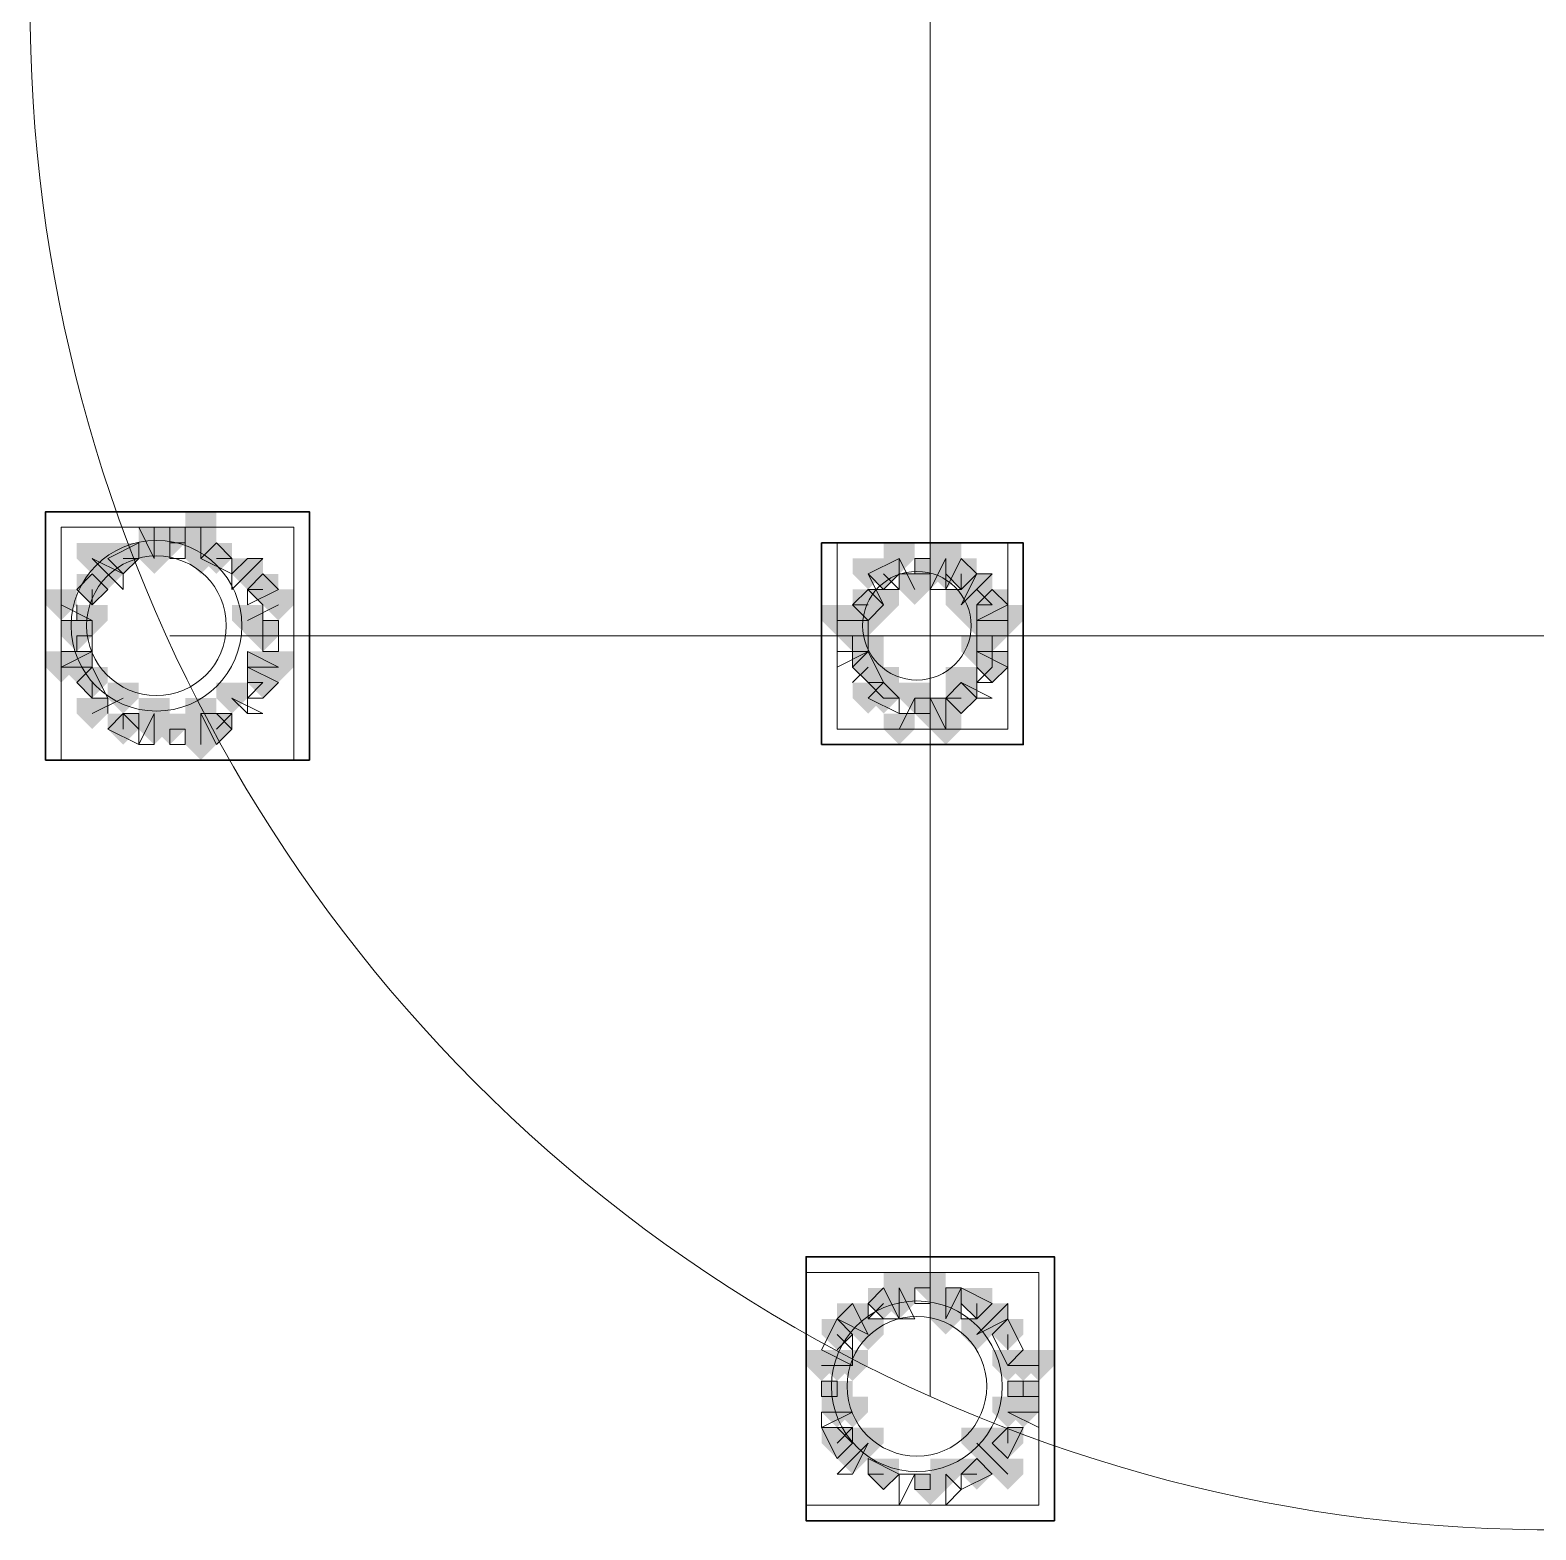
# Model space of a CAD drawing. Header units: millimetres. Extents: x 2315 to 4619, y 1334 to 1897.
# Drawn here: x 4082 to 4087.93, y 1548.68 to 1554.59 of the extents above; entities that cross this region are included whole.
import ezdxf

# ---------------------------------------------------------------- set-up
doc = ezdxf.new("R2010")
doc.units = ezdxf.units.MM
for name, color, linetype, true_color in [('PDF_10', 7, 'Continuous', 0x00b85c), ('PDF_AXIS', 7, 'Continuous', 0x00b85c), ('PDF_柱构件', 7, 'Continuous', 0x00b85c), ('PDF_转运站初步方案', 7, 'Continuous', 0x00b85c)]:
    doc.layers.add(name, color=color, linetype=linetype, true_color=true_color)
doc.layers.add('PDF_中心线层', color=1, linetype='Continuous')
doc.layers.add('PDF_粗实线层', color=7, linetype='Continuous')

msp = doc.modelspace()

# ---------------------------------------------------------------- hatches: boundary and pattern name
at = {"layer": 'PDF_10', "transparency": 33554559}
for points in [[(4082.5496, 1552.6298), (4082.4885, 1552.6298), (4082.4885, 1552.5687), (4082.5496, 1552.5076), (4082.6107, 1552.5687), (4082.6107, 1552.6298)], [(4082.5496, 1552.6298), (4082.4885, 1552.6298), (4082.4885, 1552.5687), (4082.5496, 1552.5076), (4082.6107, 1552.5687), (4082.6107, 1552.6298)], [(4082.5496, 1552.6298), (4082.4885, 1552.6298), (4082.4885, 1552.5687), (4082.5496, 1552.5076), (4082.6107, 1552.5687), (4082.6107, 1552.6298)], [(4082.3664, 1552.5687), (4082.3053, 1552.5687), (4082.3053, 1552.5076), (4082.3664, 1552.4466), (4082.4275, 1552.5076), (4082.4275, 1552.5687)], [(4082.3664, 1552.5687), (4082.3053, 1552.5687), (4082.3053, 1552.5076), (4082.3664, 1552.4466), (4082.4275, 1552.5076), (4082.4275, 1552.5687)], [(4082.3664, 1552.5687), (4082.3053, 1552.5687), (4082.3053, 1552.5076), (4082.3664, 1552.4466), (4082.4275, 1552.5076), (4082.4275, 1552.5687)], [(4082.7329, 1552.5687), (4082.6718, 1552.5687), (4082.6718, 1552.5076), (4082.7329, 1552.4466), (4082.7939, 1552.5076), (4082.7939, 1552.5687)], [(4082.7329, 1552.5687), (4082.6718, 1552.5687), (4082.6718, 1552.5076), (4082.7329, 1552.4466), (4082.7939, 1552.5076), (4082.7939, 1552.5687)], [(4085.3594, 1552.5076), (4085.2983, 1552.5076), (4085.2983, 1552.4466), (4085.3594, 1552.3855), (4085.4204, 1552.4466), (4085.4204, 1552.5076)], [(4085.3594, 1552.5076), (4085.2983, 1552.5076), (4085.2983, 1552.4466), (4085.3594, 1552.3855), (4085.4204, 1552.4466), (4085.4204, 1552.5076)], [(4085.5426, 1552.5076), (4085.4815, 1552.5076), (4085.4815, 1552.4466), (4085.5426, 1552.3855), (4085.6037, 1552.4466), (4085.6037, 1552.5076)], [(4085.5426, 1552.5076), (4085.4815, 1552.5076), (4085.4815, 1552.4466), (4085.5426, 1552.3855), (4085.6037, 1552.4466), (4085.6037, 1552.5076)], [(4085.6648, 1552.5076), (4085.6037, 1552.5076), (4085.6037, 1552.4466), (4085.6648, 1552.3855), (4085.7258, 1552.4466), (4085.7258, 1552.5076)], [(4085.6648, 1552.5076), (4085.6037, 1552.5076), (4085.6037, 1552.4466), (4085.6648, 1552.3855), (4085.7258, 1552.4466), (4085.7258, 1552.5076)], [(4082.2442, 1552.4466), (4082.1831, 1552.4466), (4082.1831, 1552.3855), (4082.2442, 1552.3244), (4082.3053, 1552.3855), (4082.3053, 1552.4466)], [(4082.2442, 1552.4466), (4082.1831, 1552.4466), (4082.1831, 1552.3855), (4082.2442, 1552.3244), (4082.3053, 1552.3855), (4082.3053, 1552.4466)], [(4082.2442, 1552.4466), (4082.1831, 1552.4466), (4082.1831, 1552.3855), (4082.2442, 1552.3244), (4082.3053, 1552.3855), (4082.3053, 1552.4466)], [(4082.9161, 1552.4466), (4082.855, 1552.4466), (4082.855, 1552.3855), (4082.9161, 1552.3244), (4082.9772, 1552.3855), (4082.9772, 1552.4466)], [(4082.9161, 1552.4466), (4082.855, 1552.4466), (4082.855, 1552.3855), (4082.9161, 1552.3244), (4082.9772, 1552.3855), (4082.9772, 1552.4466)], [(4085.2983, 1552.3855), (4085.2372, 1552.3855), (4085.2372, 1552.3244), (4085.2983, 1552.2633), (4085.3594, 1552.3244), (4085.3594, 1552.3855)], [(4085.2983, 1552.3855), (4085.2372, 1552.3855), (4085.2372, 1552.3244), (4085.2983, 1552.2633), (4085.3594, 1552.3244), (4085.3594, 1552.3855)], [(4085.7869, 1552.3855), (4085.7258, 1552.3855), (4085.7258, 1552.3244), (4085.7869, 1552.2633), (4085.848, 1552.3244), (4085.848, 1552.3855)], [(4085.7869, 1552.3855), (4085.7258, 1552.3855), (4085.7258, 1552.3244), (4085.7869, 1552.2633), (4085.848, 1552.3244), (4085.848, 1552.3855)], [(4082.1831, 1552.2633), (4082.1221, 1552.2633), (4082.1221, 1552.2022), (4082.1831, 1552.1412), (4082.2442, 1552.2022), (4082.2442, 1552.2633)], [(4082.1831, 1552.2633), (4082.1221, 1552.2633), (4082.1221, 1552.2022), (4082.1831, 1552.1412), (4082.2442, 1552.2022), (4082.2442, 1552.2633)], [(4082.9161, 1552.2633), (4082.855, 1552.2633), (4082.855, 1552.2022), (4082.9161, 1552.1412), (4082.9772, 1552.2022), (4082.9772, 1552.2633)], [(4082.9161, 1552.2633), (4082.855, 1552.2633), (4082.855, 1552.2022), (4082.9161, 1552.1412), (4082.9772, 1552.2022), (4082.9772, 1552.2633)], [(4085.2372, 1552.2633), (4085.1761, 1552.2633), (4085.1761, 1552.2022), (4085.2372, 1552.1412), (4085.2983, 1552.2022), (4085.2983, 1552.2633)], [(4085.2372, 1552.2633), (4085.1761, 1552.2633), (4085.1761, 1552.2022), (4085.2372, 1552.1412), (4085.2983, 1552.2022), (4085.2983, 1552.2633)], [(4085.7869, 1552.2633), (4085.7258, 1552.2633), (4085.7258, 1552.2022), (4085.7869, 1552.1412), (4085.848, 1552.2022), (4085.848, 1552.2633)], [(4085.7869, 1552.2633), (4085.7258, 1552.2633), (4085.7258, 1552.2022), (4085.7869, 1552.1412), (4085.848, 1552.2022), (4085.848, 1552.2633)], [(4085.2983, 1552.1412), (4085.2372, 1552.1412), (4085.2372, 1552.0801), (4085.2983, 1552.019), (4085.3594, 1552.0801), (4085.3594, 1552.1412)], [(4085.2983, 1552.1412), (4085.2372, 1552.1412), (4085.2372, 1552.0801), (4085.2983, 1552.019), (4085.3594, 1552.0801), (4085.3594, 1552.1412)], [(4085.7869, 1552.1412), (4085.7258, 1552.1412), (4085.7258, 1552.0801), (4085.7869, 1552.019), (4085.848, 1552.0801), (4085.848, 1552.1412)], [(4085.7869, 1552.1412), (4085.7258, 1552.1412), (4085.7258, 1552.0801), (4085.7869, 1552.019), (4085.848, 1552.0801), (4085.848, 1552.1412)], [(4082.2442, 1552.0801), (4082.1831, 1552.0801), (4082.1831, 1552.019), (4082.2442, 1551.9579), (4082.3053, 1552.019), (4082.3053, 1552.0801)], [(4082.2442, 1552.0801), (4082.1831, 1552.0801), (4082.1831, 1552.019), (4082.2442, 1551.9579), (4082.3053, 1552.019), (4082.3053, 1552.0801)], [(4082.2442, 1552.0801), (4082.1831, 1552.0801), (4082.1831, 1552.019), (4082.2442, 1551.9579), (4082.3053, 1552.019), (4082.3053, 1552.0801)], [(4082.9161, 1552.0801), (4082.855, 1552.0801), (4082.855, 1552.019), (4082.9161, 1551.9579), (4082.9772, 1552.019), (4082.9772, 1552.0801)], [(4082.9161, 1552.0801), (4082.855, 1552.0801), (4082.855, 1552.019), (4082.9161, 1551.9579), (4082.9772, 1552.019), (4082.9772, 1552.0801)], [(4085.3594, 1552.019), (4085.2983, 1552.019), (4085.2983, 1551.9579), (4085.3594, 1551.8968), (4085.4204, 1551.9579), (4085.4204, 1552.019)], [(4085.3594, 1552.019), (4085.2983, 1552.019), (4085.2983, 1551.9579), (4085.3594, 1551.8968), (4085.4204, 1551.9579), (4085.4204, 1552.019)], [(4085.6648, 1552.019), (4085.6037, 1552.019), (4085.6037, 1551.9579), (4085.6648, 1551.8968), (4085.7258, 1551.9579), (4085.7258, 1552.019)], [(4085.6648, 1552.019), (4085.6037, 1552.019), (4085.6037, 1551.9579), (4085.6648, 1551.8968), (4085.7258, 1551.9579), (4085.7258, 1552.019)], [(4085.6648, 1552.019), (4085.6037, 1552.019), (4085.6037, 1551.9579), (4085.6648, 1551.8968), (4085.7258, 1551.9579), (4085.7258, 1552.019)], [(4085.5426, 1551.9579), (4085.4815, 1551.9579), (4085.4815, 1551.8968), (4085.5426, 1551.8357), (4085.6037, 1551.8968), (4085.6037, 1551.9579)], [(4085.5426, 1551.9579), (4085.4815, 1551.9579), (4085.4815, 1551.8968), (4085.5426, 1551.8357), (4085.6037, 1551.8968), (4085.6037, 1551.9579)], [(4082.3664, 1551.8968), (4082.3053, 1551.8968), (4082.3053, 1551.8357), (4082.3664, 1551.7747), (4082.4275, 1551.8357), (4082.4275, 1551.8968)], [(4082.3664, 1551.8968), (4082.3053, 1551.8968), (4082.3053, 1551.8357), (4082.3664, 1551.7747), (4082.4275, 1551.8357), (4082.4275, 1551.8968)], [(4082.5496, 1551.8968), (4082.4885, 1551.8968), (4082.4885, 1551.8357), (4082.5496, 1551.7747), (4082.6107, 1551.8357), (4082.6107, 1551.8968)], [(4082.5496, 1551.8968), (4082.4885, 1551.8968), (4082.4885, 1551.8357), (4082.5496, 1551.7747), (4082.6107, 1551.8357), (4082.6107, 1551.8968)], [(4082.7329, 1551.8968), (4082.6718, 1551.8968), (4082.6718, 1551.8357), (4082.7329, 1551.7747), (4082.7939, 1551.8357), (4082.7939, 1551.8968)], [(4082.7329, 1551.8968), (4082.6718, 1551.8968), (4082.6718, 1551.8357), (4082.7329, 1551.7747), (4082.7939, 1551.8357), (4082.7939, 1551.8968)], [(4085.5426, 1549.6979), (4085.4815, 1549.6979), (4085.4815, 1549.6368), (4085.5426, 1549.5757), (4085.6037, 1549.6368), (4085.6037, 1549.6979)], [(4085.5426, 1549.6979), (4085.4815, 1549.6979), (4085.4815, 1549.6368), (4085.5426, 1549.5757), (4085.6037, 1549.6368), (4085.6037, 1549.6979)], [(4085.3594, 1549.6368), (4085.2983, 1549.6368), (4085.2983, 1549.5757), (4085.3594, 1549.5147), (4085.4204, 1549.5757), (4085.4204, 1549.6368)], [(4085.3594, 1549.6368), (4085.2983, 1549.6368), (4085.2983, 1549.5757), (4085.3594, 1549.5147), (4085.4204, 1549.5757), (4085.4204, 1549.6368)], [(4085.7258, 1549.6368), (4085.6648, 1549.6368), (4085.6648, 1549.5757), (4085.7258, 1549.5147), (4085.7869, 1549.5757), (4085.7869, 1549.6368)], [(4085.7258, 1549.6368), (4085.6648, 1549.6368), (4085.6648, 1549.5757), (4085.7258, 1549.5147), (4085.7869, 1549.5757), (4085.7869, 1549.6368)], [(4085.1761, 1549.5147), (4085.115, 1549.5147), (4085.115, 1549.4536), (4085.1761, 1549.3925), (4085.2372, 1549.4536), (4085.2372, 1549.5147)], [(4085.1761, 1549.5147), (4085.115, 1549.5147), (4085.115, 1549.4536), (4085.1761, 1549.3925), (4085.2372, 1549.4536), (4085.2372, 1549.5147)], [(4085.848, 1549.5147), (4085.7869, 1549.5147), (4085.7869, 1549.4536), (4085.848, 1549.3925), (4085.9091, 1549.4536), (4085.9091, 1549.5147)], [(4085.848, 1549.5147), (4085.7869, 1549.5147), (4085.7869, 1549.4536), (4085.848, 1549.3925), (4085.9091, 1549.4536), (4085.9091, 1549.5147)], [(4085.1761, 1549.2703), (4085.115, 1549.2703), (4085.115, 1549.2093), (4085.1761, 1549.1482), (4085.2372, 1549.2093), (4085.2372, 1549.2703)], [(4085.1761, 1549.2703), (4085.115, 1549.2703), (4085.115, 1549.2093), (4085.1761, 1549.1482), (4085.2372, 1549.2093), (4085.2372, 1549.2703)], [(4085.9091, 1549.2703), (4085.848, 1549.2703), (4085.848, 1549.2093), (4085.9091, 1549.1482), (4085.9702, 1549.2093), (4085.9702, 1549.2703)], [(4085.9091, 1549.2703), (4085.848, 1549.2703), (4085.848, 1549.2093), (4085.9091, 1549.1482), (4085.9702, 1549.2093), (4085.9702, 1549.2703)], [(4085.1761, 1549.0871), (4085.115, 1549.0871), (4085.115, 1549.026), (4085.1761, 1548.9649), (4085.2372, 1549.026), (4085.2372, 1549.0871)], [(4085.1761, 1549.0871), (4085.115, 1549.0871), (4085.115, 1549.026), (4085.1761, 1548.9649), (4085.2372, 1549.026), (4085.2372, 1549.0871)], [(4085.848, 1549.0871), (4085.7869, 1549.0871), (4085.7869, 1549.026), (4085.848, 1548.9649), (4085.9091, 1549.026), (4085.9091, 1549.0871)], [(4085.848, 1549.0871), (4085.7869, 1549.0871), (4085.7869, 1549.026), (4085.848, 1548.9649), (4085.9091, 1549.026), (4085.9091, 1549.0871)], [(4085.3594, 1548.9649), (4085.2983, 1548.9649), (4085.2983, 1548.9039), (4085.3594, 1548.8428), (4085.4204, 1548.9039), (4085.4204, 1548.9649)], [(4085.3594, 1548.9649), (4085.2983, 1548.9649), (4085.2983, 1548.9039), (4085.3594, 1548.8428), (4085.4204, 1548.9039), (4085.4204, 1548.9649)], [(4085.7258, 1548.9649), (4085.6648, 1548.9649), (4085.6648, 1548.9039), (4085.7258, 1548.8428), (4085.7869, 1548.9039), (4085.7869, 1548.9649)], [(4085.7258, 1548.9649), (4085.6648, 1548.9649), (4085.6648, 1548.9039), (4085.7258, 1548.8428), (4085.7869, 1548.9039), (4085.7869, 1548.9649)], [(4085.7258, 1548.9649), (4085.6648, 1548.9649), (4085.6648, 1548.9039), (4085.7258, 1548.8428), (4085.7869, 1548.9039), (4085.7869, 1548.9649)], [(4085.5426, 1548.9039), (4085.4815, 1548.9039), (4085.4815, 1548.8428), (4085.5426, 1548.7817), (4085.6037, 1548.8428), (4085.6037, 1548.9039)], [(4085.5426, 1548.9039), (4085.4815, 1548.9039), (4085.4815, 1548.8428), (4085.5426, 1548.7817), (4085.6037, 1548.8428), (4085.6037, 1548.9039)]]:
    msp.add_hatch(color=256, dxfattribs=at).paths.add_polyline_path(points)
at = {"layer": 'PDF_柱构件', "transparency": 33554559}
for points in [[(4082.6718, 1552.6909), (4082.6107, 1552.6909), (4082.6107, 1552.6298), (4082.6718, 1552.5687), (4082.7329, 1552.6298), (4082.7329, 1552.6909)], [(4082.4885, 1552.6298), (4082.4275, 1552.6298), (4082.4275, 1552.5687), (4082.4885, 1552.5076), (4082.5496, 1552.5687), (4082.5496, 1552.6298)], [(4082.6718, 1552.6298), (4082.6107, 1552.6298), (4082.6107, 1552.5687), (4082.6718, 1552.5076), (4082.7329, 1552.5687), (4082.7329, 1552.6298)], [(4082.2442, 1552.5687), (4082.1831, 1552.5687), (4082.1831, 1552.5076), (4082.2442, 1552.4466), (4082.3053, 1552.5076), (4082.3053, 1552.5687)], [(4082.4885, 1552.5687), (4082.4275, 1552.5687), (4082.4275, 1552.5076), (4082.4885, 1552.4466), (4082.5496, 1552.5076), (4082.5496, 1552.5687)], [(4082.6718, 1552.5687), (4082.6107, 1552.5687), (4082.6107, 1552.5076), (4082.6718, 1552.4466), (4082.7329, 1552.5076), (4082.7329, 1552.5687)], [(4085.4204, 1552.5687), (4085.3594, 1552.5687), (4085.3594, 1552.5076), (4085.4204, 1552.4466), (4085.4815, 1552.5076), (4085.4815, 1552.5687)], [(4085.6037, 1552.5687), (4085.5426, 1552.5687), (4085.5426, 1552.5076), (4085.6037, 1552.4466), (4085.6648, 1552.5076), (4085.6648, 1552.5687)], [(4082.3053, 1552.5076), (4082.2442, 1552.5076), (4082.2442, 1552.4466), (4082.3053, 1552.3855), (4082.3664, 1552.4466), (4082.3664, 1552.5076)], [(4082.855, 1552.5076), (4082.7939, 1552.5076), (4082.7939, 1552.4466), (4082.855, 1552.3855), (4082.9161, 1552.4466), (4082.9161, 1552.5076)], [(4085.2983, 1552.5076), (4085.2372, 1552.5076), (4085.2372, 1552.4466), (4085.2983, 1552.3855), (4085.3594, 1552.4466), (4085.3594, 1552.5076)], [(4085.6037, 1552.5076), (4085.5426, 1552.5076), (4085.5426, 1552.4466), (4085.6037, 1552.3855), (4085.6648, 1552.4466), (4085.6648, 1552.5076)], [(4085.4815, 1552.4466), (4085.4204, 1552.4466), (4085.4204, 1552.3855), (4085.4815, 1552.3244), (4085.5426, 1552.3855), (4085.5426, 1552.4466)], [(4085.7258, 1552.4466), (4085.6648, 1552.4466), (4085.6648, 1552.3855), (4085.7258, 1552.3244), (4085.7869, 1552.3855), (4085.7869, 1552.4466)], [(4082.1221, 1552.3855), (4082.061, 1552.3855), (4082.061, 1552.3244), (4082.1221, 1552.2633), (4082.1831, 1552.3244), (4082.1831, 1552.3855)], [(4082.9772, 1552.3855), (4082.9161, 1552.3855), (4082.9161, 1552.3244), (4082.9772, 1552.2633), (4083.0383, 1552.3244), (4083.0383, 1552.3855)], [(4085.3594, 1552.3855), (4085.2983, 1552.3855), (4085.2983, 1552.3244), (4085.3594, 1552.2633), (4085.4204, 1552.3244), (4085.4204, 1552.3855)], [(4085.6648, 1552.3855), (4085.6037, 1552.3855), (4085.6037, 1552.3244), (4085.6648, 1552.2633), (4085.7258, 1552.3244), (4085.7258, 1552.3855)], [(4082.2442, 1552.3244), (4082.1831, 1552.3244), (4082.1831, 1552.2633), (4082.2442, 1552.2022), (4082.3053, 1552.2633), (4082.3053, 1552.3244)], [(4082.855, 1552.3244), (4082.7939, 1552.3244), (4082.7939, 1552.2633), (4082.855, 1552.2022), (4082.9161, 1552.2633), (4082.9161, 1552.3244)], [(4085.1761, 1552.3244), (4085.115, 1552.3244), (4085.115, 1552.2633), (4085.1761, 1552.2022), (4085.2372, 1552.2633), (4085.2372, 1552.3244)], [(4085.2372, 1552.3244), (4085.1761, 1552.3244), (4085.1761, 1552.2633), (4085.2372, 1552.2022), (4085.2983, 1552.2633), (4085.2983, 1552.3244)], [(4085.2983, 1552.3244), (4085.2372, 1552.3244), (4085.2372, 1552.2633), (4085.2983, 1552.2022), (4085.3594, 1552.2633), (4085.3594, 1552.3244)], [(4085.7258, 1552.3244), (4085.6648, 1552.3244), (4085.6648, 1552.2633), (4085.7258, 1552.2022), (4085.7869, 1552.2633), (4085.7869, 1552.3244)], [(4085.7869, 1552.3244), (4085.7258, 1552.3244), (4085.7258, 1552.2633), (4085.7869, 1552.2022), (4085.848, 1552.2633), (4085.848, 1552.3244)], [(4085.848, 1552.3244), (4085.7869, 1552.3244), (4085.7869, 1552.2633), (4085.848, 1552.2022), (4085.9091, 1552.2633), (4085.9091, 1552.3244)], [(4085.2983, 1552.2022), (4085.2372, 1552.2022), (4085.2372, 1552.1412), (4085.2983, 1552.0801), (4085.3594, 1552.1412), (4085.3594, 1552.2022)], [(4085.7258, 1552.2022), (4085.6648, 1552.2022), (4085.6648, 1552.1412), (4085.7258, 1552.0801), (4085.7869, 1552.1412), (4085.7869, 1552.2022)], [(4082.1221, 1552.1412), (4082.061, 1552.1412), (4082.061, 1552.0801), (4082.1221, 1552.019), (4082.1831, 1552.0801), (4082.1831, 1552.1412)], [(4082.1831, 1552.1412), (4082.1221, 1552.1412), (4082.1221, 1552.0801), (4082.1831, 1552.019), (4082.2442, 1552.0801), (4082.2442, 1552.1412)], [(4082.9161, 1552.1412), (4082.855, 1552.1412), (4082.855, 1552.0801), (4082.9161, 1552.019), (4082.9772, 1552.0801), (4082.9772, 1552.1412)], [(4082.9772, 1552.1412), (4082.9161, 1552.1412), (4082.9161, 1552.0801), (4082.9772, 1552.019), (4083.0383, 1552.0801), (4083.0383, 1552.1412)], [(4085.3594, 1552.0801), (4085.2983, 1552.0801), (4085.2983, 1552.019), (4085.3594, 1551.9579), (4085.4204, 1552.019), (4085.4204, 1552.0801)], [(4085.6648, 1552.0801), (4085.6037, 1552.0801), (4085.6037, 1552.019), (4085.6648, 1551.9579), (4085.7258, 1552.019), (4085.7258, 1552.0801)], [(4082.3664, 1552.019), (4082.3053, 1552.019), (4082.3053, 1551.9579), (4082.3664, 1551.8968), (4082.4275, 1551.9579), (4082.4275, 1552.019)], [(4082.7939, 1552.019), (4082.7329, 1552.019), (4082.7329, 1551.9579), (4082.7939, 1551.8968), (4082.855, 1551.9579), (4082.855, 1552.019)], [(4085.2983, 1552.019), (4085.2372, 1552.019), (4085.2372, 1551.9579), (4085.2983, 1551.8968), (4085.3594, 1551.9579), (4085.3594, 1552.019)], [(4085.4815, 1552.019), (4085.4204, 1552.019), (4085.4204, 1551.9579), (4085.4815, 1551.8968), (4085.5426, 1551.9579), (4085.5426, 1552.019)], [(4082.2442, 1551.9579), (4082.1831, 1551.9579), (4082.1831, 1551.8968), (4082.2442, 1551.8357), (4082.3053, 1551.8968), (4082.3053, 1551.9579)], [(4082.4885, 1551.9579), (4082.4275, 1551.9579), (4082.4275, 1551.8968), (4082.4885, 1551.8357), (4082.5496, 1551.8968), (4082.5496, 1551.9579)], [(4082.6718, 1551.9579), (4082.6107, 1551.9579), (4082.6107, 1551.8968), (4082.6718, 1551.8357), (4082.7329, 1551.8968), (4082.7329, 1551.9579)], [(4085.6037, 1551.9579), (4085.5426, 1551.9579), (4085.5426, 1551.8968), (4085.6037, 1551.8357), (4085.6648, 1551.8968), (4085.6648, 1551.9579)], [(4082.4885, 1551.8968), (4082.4275, 1551.8968), (4082.4275, 1551.8357), (4082.4885, 1551.7747), (4082.5496, 1551.8357), (4082.5496, 1551.8968)], [(4082.6718, 1551.8968), (4082.6107, 1551.8968), (4082.6107, 1551.8357), (4082.6718, 1551.7747), (4082.7329, 1551.8357), (4082.7329, 1551.8968)], [(4085.4204, 1551.8968), (4085.3594, 1551.8968), (4085.3594, 1551.8357), (4085.4204, 1551.7747), (4085.4815, 1551.8357), (4085.4815, 1551.8968)], [(4085.6037, 1551.8968), (4085.5426, 1551.8968), (4085.5426, 1551.8357), (4085.6037, 1551.7747), (4085.6648, 1551.8357), (4085.6648, 1551.8968)], [(4082.6718, 1551.8357), (4082.6107, 1551.8357), (4082.6107, 1551.7747), (4082.6718, 1551.7136), (4082.7329, 1551.7747), (4082.7329, 1551.8357)], [(4085.4204, 1549.6979), (4085.3594, 1549.6979), (4085.3594, 1549.6368), (4085.4204, 1549.5757), (4085.4815, 1549.6368), (4085.4815, 1549.6979)], [(4085.4204, 1549.6368), (4085.3594, 1549.6368), (4085.3594, 1549.5757), (4085.4204, 1549.5147), (4085.4815, 1549.5757), (4085.4815, 1549.6368)], [(4085.6037, 1549.6368), (4085.5426, 1549.6368), (4085.5426, 1549.5757), (4085.6037, 1549.5147), (4085.6648, 1549.5757), (4085.6648, 1549.6368)], [(4085.2372, 1549.5757), (4085.1761, 1549.5757), (4085.1761, 1549.5147), (4085.2372, 1549.4536), (4085.2983, 1549.5147), (4085.2983, 1549.5757)], [(4085.6037, 1549.5757), (4085.5426, 1549.5757), (4085.5426, 1549.5147), (4085.6037, 1549.4536), (4085.6648, 1549.5147), (4085.6648, 1549.5757)], [(4085.7869, 1549.5757), (4085.7258, 1549.5757), (4085.7258, 1549.5147), (4085.7869, 1549.4536), (4085.848, 1549.5147), (4085.848, 1549.5757)], [(4085.2983, 1549.5147), (4085.2372, 1549.5147), (4085.2372, 1549.4536), (4085.2983, 1549.3925), (4085.3594, 1549.4536), (4085.3594, 1549.5147)], [(4085.7258, 1549.5147), (4085.6648, 1549.5147), (4085.6648, 1549.4536), (4085.7258, 1549.3925), (4085.7869, 1549.4536), (4085.7869, 1549.5147)], [(4085.115, 1549.3925), (4085.054, 1549.3925), (4085.054, 1549.3314), (4085.115, 1549.2703), (4085.1761, 1549.3314), (4085.1761, 1549.3925)], [(4085.1761, 1549.3925), (4085.115, 1549.3925), (4085.115, 1549.3314), (4085.1761, 1549.2703), (4085.2372, 1549.3314), (4085.2372, 1549.3925)], [(4085.2372, 1549.3925), (4085.1761, 1549.3925), (4085.1761, 1549.3314), (4085.2372, 1549.2703), (4085.2983, 1549.3314), (4085.2983, 1549.3925)], [(4085.848, 1549.3925), (4085.7869, 1549.3925), (4085.7869, 1549.3314), (4085.848, 1549.2703), (4085.9091, 1549.3314), (4085.9091, 1549.3925)], [(4085.9091, 1549.3925), (4085.848, 1549.3925), (4085.848, 1549.3314), (4085.9091, 1549.2703), (4085.9702, 1549.3314), (4085.9702, 1549.3925)], [(4085.9702, 1549.3925), (4085.9091, 1549.3925), (4085.9091, 1549.3314), (4085.9702, 1549.2703), (4086.0312, 1549.3314), (4086.0312, 1549.3925)], [(4085.1761, 1549.2093), (4085.115, 1549.2093), (4085.115, 1549.1482), (4085.1761, 1549.0871), (4085.2372, 1549.1482), (4085.2372, 1549.2093)], [(4085.2372, 1549.2093), (4085.1761, 1549.2093), (4085.1761, 1549.1482), (4085.2372, 1549.0871), (4085.2983, 1549.1482), (4085.2983, 1549.2093)], [(4085.848, 1549.2093), (4085.7869, 1549.2093), (4085.7869, 1549.1482), (4085.848, 1549.0871), (4085.9091, 1549.1482), (4085.9091, 1549.2093)], [(4085.9091, 1549.2093), (4085.848, 1549.2093), (4085.848, 1549.1482), (4085.9091, 1549.0871), (4085.9702, 1549.1482), (4085.9702, 1549.2093)], [(4085.2983, 1549.0871), (4085.2372, 1549.0871), (4085.2372, 1549.026), (4085.2983, 1548.9649), (4085.3594, 1549.026), (4085.3594, 1549.0871)], [(4085.7258, 1549.0871), (4085.6648, 1549.0871), (4085.6648, 1549.026), (4085.7258, 1548.9649), (4085.7869, 1549.026), (4085.7869, 1549.0871)], [(4085.2372, 1549.026), (4085.1761, 1549.026), (4085.1761, 1548.9649), (4085.2372, 1548.9039), (4085.2983, 1548.9649), (4085.2983, 1549.026)], [(4085.7869, 1549.026), (4085.7258, 1549.026), (4085.7258, 1548.9649), (4085.7869, 1548.9039), (4085.848, 1548.9649), (4085.848, 1549.026)], [(4085.6037, 1548.9649), (4085.5426, 1548.9649), (4085.5426, 1548.9039), (4085.6037, 1548.8428), (4085.6648, 1548.9039), (4085.6648, 1548.9649)], [(4085.848, 1548.9649), (4085.7869, 1548.9649), (4085.7869, 1548.9039), (4085.848, 1548.8428), (4085.9091, 1548.9039), (4085.9091, 1548.9649)]]:
    msp.add_hatch(color=256, dxfattribs=at).paths.add_polyline_path(points)
at = {"layer": 'PDF_转运站初步方案', "transparency": 33554559}
for points in [[(4082.5496, 1552.6298), (4082.4885, 1552.6298), (4082.4885, 1552.5687), (4082.5496, 1552.5076), (4082.6107, 1552.5687), (4082.6107, 1552.6298)], [(4082.5496, 1552.6298), (4082.4885, 1552.6298), (4082.4885, 1552.5687), (4082.5496, 1552.5076), (4082.6107, 1552.5687), (4082.6107, 1552.6298)], [(4082.3664, 1552.5687), (4082.3053, 1552.5687), (4082.3053, 1552.5076), (4082.3664, 1552.4466), (4082.4275, 1552.5076), (4082.4275, 1552.5687)], [(4082.3664, 1552.5687), (4082.3053, 1552.5687), (4082.3053, 1552.5076), (4082.3664, 1552.4466), (4082.4275, 1552.5076), (4082.4275, 1552.5687)], [(4082.7329, 1552.5687), (4082.6718, 1552.5687), (4082.6718, 1552.5076), (4082.7329, 1552.4466), (4082.7939, 1552.5076), (4082.7939, 1552.5687)], [(4082.7329, 1552.5687), (4082.6718, 1552.5687), (4082.6718, 1552.5076), (4082.7329, 1552.4466), (4082.7939, 1552.5076), (4082.7939, 1552.5687)], [(4085.3594, 1552.5076), (4085.2983, 1552.5076), (4085.2983, 1552.4466), (4085.3594, 1552.3855), (4085.4204, 1552.4466), (4085.4204, 1552.5076)], [(4085.3594, 1552.5076), (4085.2983, 1552.5076), (4085.2983, 1552.4466), (4085.3594, 1552.3855), (4085.4204, 1552.4466), (4085.4204, 1552.5076)], [(4085.5426, 1552.5076), (4085.4815, 1552.5076), (4085.4815, 1552.4466), (4085.5426, 1552.3855), (4085.6037, 1552.4466), (4085.6037, 1552.5076)], [(4085.5426, 1552.5076), (4085.4815, 1552.5076), (4085.4815, 1552.4466), (4085.5426, 1552.3855), (4085.6037, 1552.4466), (4085.6037, 1552.5076)], [(4085.6648, 1552.5076), (4085.6037, 1552.5076), (4085.6037, 1552.4466), (4085.6648, 1552.3855), (4085.7258, 1552.4466), (4085.7258, 1552.5076)], [(4085.6648, 1552.5076), (4085.6037, 1552.5076), (4085.6037, 1552.4466), (4085.6648, 1552.3855), (4085.7258, 1552.4466), (4085.7258, 1552.5076)], [(4082.2442, 1552.4466), (4082.1831, 1552.4466), (4082.1831, 1552.3855), (4082.2442, 1552.3244), (4082.3053, 1552.3855), (4082.3053, 1552.4466)], [(4082.2442, 1552.4466), (4082.1831, 1552.4466), (4082.1831, 1552.3855), (4082.2442, 1552.3244), (4082.3053, 1552.3855), (4082.3053, 1552.4466)], [(4082.9161, 1552.4466), (4082.855, 1552.4466), (4082.855, 1552.3855), (4082.9161, 1552.3244), (4082.9772, 1552.3855), (4082.9772, 1552.4466)], [(4082.9161, 1552.4466), (4082.855, 1552.4466), (4082.855, 1552.3855), (4082.9161, 1552.3244), (4082.9772, 1552.3855), (4082.9772, 1552.4466)], [(4085.2983, 1552.3855), (4085.2372, 1552.3855), (4085.2372, 1552.3244), (4085.2983, 1552.2633), (4085.3594, 1552.3244), (4085.3594, 1552.3855)], [(4085.2983, 1552.3855), (4085.2372, 1552.3855), (4085.2372, 1552.3244), (4085.2983, 1552.2633), (4085.3594, 1552.3244), (4085.3594, 1552.3855)], [(4085.7869, 1552.3855), (4085.7258, 1552.3855), (4085.7258, 1552.3244), (4085.7869, 1552.2633), (4085.848, 1552.3244), (4085.848, 1552.3855)], [(4085.7869, 1552.3855), (4085.7258, 1552.3855), (4085.7258, 1552.3244), (4085.7869, 1552.2633), (4085.848, 1552.3244), (4085.848, 1552.3855)], [(4082.1831, 1552.2633), (4082.1221, 1552.2633), (4082.1221, 1552.2022), (4082.1831, 1552.1412), (4082.2442, 1552.2022), (4082.2442, 1552.2633)], [(4082.1831, 1552.2633), (4082.1221, 1552.2633), (4082.1221, 1552.2022), (4082.1831, 1552.1412), (4082.2442, 1552.2022), (4082.2442, 1552.2633)], [(4082.9161, 1552.2633), (4082.855, 1552.2633), (4082.855, 1552.2022), (4082.9161, 1552.1412), (4082.9772, 1552.2022), (4082.9772, 1552.2633)], [(4082.9161, 1552.2633), (4082.855, 1552.2633), (4082.855, 1552.2022), (4082.9161, 1552.1412), (4082.9772, 1552.2022), (4082.9772, 1552.2633)], [(4085.2372, 1552.2633), (4085.1761, 1552.2633), (4085.1761, 1552.2022), (4085.2372, 1552.1412), (4085.2983, 1552.2022), (4085.2983, 1552.2633)], [(4085.2372, 1552.2633), (4085.1761, 1552.2633), (4085.1761, 1552.2022), (4085.2372, 1552.1412), (4085.2983, 1552.2022), (4085.2983, 1552.2633)], [(4085.7869, 1552.2633), (4085.7258, 1552.2633), (4085.7258, 1552.2022), (4085.7869, 1552.1412), (4085.848, 1552.2022), (4085.848, 1552.2633)], [(4085.7869, 1552.2633), (4085.7258, 1552.2633), (4085.7258, 1552.2022), (4085.7869, 1552.1412), (4085.848, 1552.2022), (4085.848, 1552.2633)], [(4085.2983, 1552.1412), (4085.2372, 1552.1412), (4085.2372, 1552.0801), (4085.2983, 1552.019), (4085.3594, 1552.0801), (4085.3594, 1552.1412)], [(4085.2983, 1552.1412), (4085.2372, 1552.1412), (4085.2372, 1552.0801), (4085.2983, 1552.019), (4085.3594, 1552.0801), (4085.3594, 1552.1412)], [(4085.7869, 1552.1412), (4085.7258, 1552.1412), (4085.7258, 1552.0801), (4085.7869, 1552.019), (4085.848, 1552.0801), (4085.848, 1552.1412)], [(4085.7869, 1552.1412), (4085.7258, 1552.1412), (4085.7258, 1552.0801), (4085.7869, 1552.019), (4085.848, 1552.0801), (4085.848, 1552.1412)], [(4082.2442, 1552.0801), (4082.1831, 1552.0801), (4082.1831, 1552.019), (4082.2442, 1551.9579), (4082.3053, 1552.019), (4082.3053, 1552.0801)], [(4082.2442, 1552.0801), (4082.1831, 1552.0801), (4082.1831, 1552.019), (4082.2442, 1551.9579), (4082.3053, 1552.019), (4082.3053, 1552.0801)], [(4082.9161, 1552.0801), (4082.855, 1552.0801), (4082.855, 1552.019), (4082.9161, 1551.9579), (4082.9772, 1552.019), (4082.9772, 1552.0801)], [(4082.9161, 1552.0801), (4082.855, 1552.0801), (4082.855, 1552.019), (4082.9161, 1551.9579), (4082.9772, 1552.019), (4082.9772, 1552.0801)], [(4085.3594, 1552.019), (4085.2983, 1552.019), (4085.2983, 1551.9579), (4085.3594, 1551.8968), (4085.4204, 1551.9579), (4085.4204, 1552.019)], [(4085.3594, 1552.019), (4085.2983, 1552.019), (4085.2983, 1551.9579), (4085.3594, 1551.8968), (4085.4204, 1551.9579), (4085.4204, 1552.019)], [(4085.6648, 1552.019), (4085.6037, 1552.019), (4085.6037, 1551.9579), (4085.6648, 1551.8968), (4085.7258, 1551.9579), (4085.7258, 1552.019)], [(4085.6648, 1552.019), (4085.6037, 1552.019), (4085.6037, 1551.9579), (4085.6648, 1551.8968), (4085.7258, 1551.9579), (4085.7258, 1552.019)], [(4085.5426, 1551.9579), (4085.4815, 1551.9579), (4085.4815, 1551.8968), (4085.5426, 1551.8357), (4085.6037, 1551.8968), (4085.6037, 1551.9579)], [(4085.5426, 1551.9579), (4085.4815, 1551.9579), (4085.4815, 1551.8968), (4085.5426, 1551.8357), (4085.6037, 1551.8968), (4085.6037, 1551.9579)], [(4082.3664, 1551.8968), (4082.3053, 1551.8968), (4082.3053, 1551.8357), (4082.3664, 1551.7747), (4082.4275, 1551.8357), (4082.4275, 1551.8968)], [(4082.3664, 1551.8968), (4082.3053, 1551.8968), (4082.3053, 1551.8357), (4082.3664, 1551.7747), (4082.4275, 1551.8357), (4082.4275, 1551.8968)], [(4082.5496, 1551.8968), (4082.4885, 1551.8968), (4082.4885, 1551.8357), (4082.5496, 1551.7747), (4082.6107, 1551.8357), (4082.6107, 1551.8968)], [(4082.5496, 1551.8968), (4082.4885, 1551.8968), (4082.4885, 1551.8357), (4082.5496, 1551.7747), (4082.6107, 1551.8357), (4082.6107, 1551.8968)], [(4082.7329, 1551.8968), (4082.6718, 1551.8968), (4082.6718, 1551.8357), (4082.7329, 1551.7747), (4082.7939, 1551.8357), (4082.7939, 1551.8968)], [(4082.7329, 1551.8968), (4082.6718, 1551.8968), (4082.6718, 1551.8357), (4082.7329, 1551.7747), (4082.7939, 1551.8357), (4082.7939, 1551.8968)], [(4085.5426, 1549.6979), (4085.4815, 1549.6979), (4085.4815, 1549.6368), (4085.5426, 1549.5757), (4085.6037, 1549.6368), (4085.6037, 1549.6979)], [(4085.5426, 1549.6979), (4085.4815, 1549.6979), (4085.4815, 1549.6368), (4085.5426, 1549.5757), (4085.6037, 1549.6368), (4085.6037, 1549.6979)], [(4085.3594, 1549.6368), (4085.2983, 1549.6368), (4085.2983, 1549.5757), (4085.3594, 1549.5147), (4085.4204, 1549.5757), (4085.4204, 1549.6368)], [(4085.3594, 1549.6368), (4085.2983, 1549.6368), (4085.2983, 1549.5757), (4085.3594, 1549.5147), (4085.4204, 1549.5757), (4085.4204, 1549.6368)], [(4085.7258, 1549.6368), (4085.6648, 1549.6368), (4085.6648, 1549.5757), (4085.7258, 1549.5147), (4085.7869, 1549.5757), (4085.7869, 1549.6368)], [(4085.7258, 1549.6368), (4085.6648, 1549.6368), (4085.6648, 1549.5757), (4085.7258, 1549.5147), (4085.7869, 1549.5757), (4085.7869, 1549.6368)], [(4085.1761, 1549.5147), (4085.115, 1549.5147), (4085.115, 1549.4536), (4085.1761, 1549.3925), (4085.2372, 1549.4536), (4085.2372, 1549.5147)], [(4085.1761, 1549.5147), (4085.115, 1549.5147), (4085.115, 1549.4536), (4085.1761, 1549.3925), (4085.2372, 1549.4536), (4085.2372, 1549.5147)], [(4085.848, 1549.5147), (4085.7869, 1549.5147), (4085.7869, 1549.4536), (4085.848, 1549.3925), (4085.9091, 1549.4536), (4085.9091, 1549.5147)], [(4085.848, 1549.5147), (4085.7869, 1549.5147), (4085.7869, 1549.4536), (4085.848, 1549.3925), (4085.9091, 1549.4536), (4085.9091, 1549.5147)], [(4085.1761, 1549.2703), (4085.115, 1549.2703), (4085.115, 1549.2093), (4085.1761, 1549.1482), (4085.2372, 1549.2093), (4085.2372, 1549.2703)], [(4085.1761, 1549.2703), (4085.115, 1549.2703), (4085.115, 1549.2093), (4085.1761, 1549.1482), (4085.2372, 1549.2093), (4085.2372, 1549.2703)], [(4085.9091, 1549.2703), (4085.848, 1549.2703), (4085.848, 1549.2093), (4085.9091, 1549.1482), (4085.9702, 1549.2093), (4085.9702, 1549.2703)], [(4085.9091, 1549.2703), (4085.848, 1549.2703), (4085.848, 1549.2093), (4085.9091, 1549.1482), (4085.9702, 1549.2093), (4085.9702, 1549.2703)], [(4085.1761, 1549.0871), (4085.115, 1549.0871), (4085.115, 1549.026), (4085.1761, 1548.9649), (4085.2372, 1549.026), (4085.2372, 1549.0871)], [(4085.1761, 1549.0871), (4085.115, 1549.0871), (4085.115, 1549.026), (4085.1761, 1548.9649), (4085.2372, 1549.026), (4085.2372, 1549.0871)], [(4085.848, 1549.0871), (4085.7869, 1549.0871), (4085.7869, 1549.026), (4085.848, 1548.9649), (4085.9091, 1549.026), (4085.9091, 1549.0871)], [(4085.848, 1549.0871), (4085.7869, 1549.0871), (4085.7869, 1549.026), (4085.848, 1548.9649), (4085.9091, 1549.026), (4085.9091, 1549.0871)], [(4085.3594, 1548.9649), (4085.2983, 1548.9649), (4085.2983, 1548.9039), (4085.3594, 1548.8428), (4085.4204, 1548.9039), (4085.4204, 1548.9649)], [(4085.3594, 1548.9649), (4085.2983, 1548.9649), (4085.2983, 1548.9039), (4085.3594, 1548.8428), (4085.4204, 1548.9039), (4085.4204, 1548.9649)], [(4085.7258, 1548.9649), (4085.6648, 1548.9649), (4085.6648, 1548.9039), (4085.7258, 1548.8428), (4085.7869, 1548.9039), (4085.7869, 1548.9649)], [(4085.7258, 1548.9649), (4085.6648, 1548.9649), (4085.6648, 1548.9039), (4085.7258, 1548.8428), (4085.7869, 1548.9039), (4085.7869, 1548.9649)], [(4085.5426, 1548.9039), (4085.4815, 1548.9039), (4085.4815, 1548.8428), (4085.5426, 1548.7817), (4085.6037, 1548.8428), (4085.6037, 1548.9039)], [(4085.5426, 1548.9039), (4085.4815, 1548.9039), (4085.4815, 1548.8428), (4085.5426, 1548.7817), (4085.6037, 1548.8428), (4085.6037, 1548.9039)]]:
    msp.add_hatch(color=256, dxfattribs=at).paths.add_polyline_path(points)

# ---------------------------------------------------------------- linework, layer by layer
at = {"layer": 'PDF_10', "lineweight": 18}
for points in [[(4082.6107, 1552.5687), (4082.5496, 1552.5687)], [(4082.4275, 1552.5076), (4082.3664, 1552.5076)], [(4082.7939, 1552.5076), (4082.7329, 1552.5076), (4082.7939, 1552.5076)], [(4085.5426, 1552.5076), (4085.5426, 1552.4466), (4085.4815, 1552.4466)], [(4085.4204, 1552.4466), (4085.3594, 1552.3855)], [(4085.4204, 1552.3855), (4085.3594, 1552.4466)], [(4085.6648, 1552.4466), (4085.6648, 1552.3855), (4085.6037, 1552.4466)], [(4082.2442, 1552.3855), (4082.2442, 1552.3244)], [(4082.9161, 1552.3244), (4082.855, 1552.3855), (4082.9161, 1552.3855)], [(4085.2983, 1552.3855), (4085.2372, 1552.3244), (4085.2983, 1552.3244)], [(4085.7258, 1552.3244), (4085.7869, 1552.3244), (4085.7258, 1552.3855)], [(4082.2442, 1552.2022), (4082.1831, 1552.2022), (4082.1831, 1552.1412)], [(4082.9161, 1552.1412), (4082.9161, 1552.2022), (4082.9772, 1552.2022)], [(4085.2983, 1552.2022), (4085.2372, 1552.2022), (4085.2372, 1552.1412)], [(4085.7869, 1552.1412), (4085.7869, 1552.2022), (4085.848, 1552.2022)], [(4085.2372, 1552.0801), (4085.2983, 1552.019)], [(4085.2983, 1552.0801), (4085.2372, 1552.019)], [(4085.7258, 1552.019), (4085.7869, 1552.0801)], [(4085.7258, 1552.0801), (4085.7869, 1552.019)], [(4082.2442, 1552.019), (4082.2442, 1551.9579)], [(4082.855, 1551.9579), (4082.9161, 1552.019), (4082.855, 1552.019)], [(4085.3594, 1551.9579), (4085.4204, 1551.9579), (4085.3594, 1551.9579)], [(4085.4815, 1551.8968), (4085.5426, 1551.8968), (4085.5426, 1551.9579)], [(4085.6037, 1551.9579), (4085.6648, 1551.9579)], [(4082.3664, 1551.8357), (4082.3664, 1551.8968), (4082.4275, 1551.8357)], [(4082.7329, 1551.8357), (4082.7939, 1551.8968)], [(4082.7329, 1551.8968), (4082.7939, 1551.8357)], [(4082.5496, 1551.7747), (4082.5496, 1551.8357), (4082.6107, 1551.8357)], [(4085.4815, 1549.6368), (4085.5426, 1549.6368), (4085.5426, 1549.5757)], [(4085.2983, 1549.5147), (4085.3594, 1549.5757)], [(4085.3594, 1549.5147), (4085.2983, 1549.5757)], [(4085.6648, 1549.5757), (4085.7258, 1549.5147), (4085.7258, 1549.5757)], [(4085.1761, 1549.3925), (4085.2372, 1549.4536)], [(4085.2372, 1549.3925), (4085.1761, 1549.4536)], [(4085.848, 1549.4536), (4085.848, 1549.3925), (4085.848, 1549.4536)], [(4085.115, 1549.2093), (4085.1761, 1549.2093), (4085.1761, 1549.2703)], [(4085.9091, 1549.2703), (4085.9091, 1549.2093), (4085.848, 1549.2093)], [(4085.2372, 1549.026), (4085.1761, 1549.0871)], [(4085.2372, 1549.0871), (4085.1761, 1549.026)], [(4085.848, 1549.026), (4085.848, 1549.0871), (4085.848, 1549.026)], [(4085.2983, 1548.9039), (4085.3594, 1548.9039), (4085.2983, 1548.9039)], [(4085.5426, 1548.9039), (4085.5426, 1548.8428), (4085.4815, 1548.8428)], [(4085.7258, 1548.9039), (4085.6648, 1548.9039)]]:
    msp.add_lwpolyline(points, dxfattribs=at)
at = {"layer": 'PDF_AXIS', "lineweight": 18}
for points in [[(4082.1221, 1551.7136), (4082.1221, 1552.6298), (4083.0383, 1552.6298), (4083.0383, 1551.7136)], [(4085.1761, 1551.8357), (4085.1761, 1552.5687), (4085.848, 1552.5687), (4085.848, 1551.8357)], [(4085.9702, 1548.7817), (4085.9702, 1549.6979), (4085.054, 1549.6979), (4085.054, 1548.7817)]]:
    msp.add_lwpolyline(points, close=True, dxfattribs=at)
at = {"layer": 'PDF_中心线层', "color": 112, "lineweight": 18, "true_color": 0x00b85c}
for points in [[(4085.5426, 1549.2093), (4085.5426, 1560.1428)], [(4093.4831, 1552.2022), (4082.5496, 1552.2022)]]:
    msp.add_lwpolyline(points, dxfattribs=at)
msp.add_arc((4087.9958, 1554.6804), 5.9959, 179.7499, 300.5105, dxfattribs=at)
at = {"layer": 'PDF_柱构件', "lineweight": 18}
for points in [[(4082.4885, 1552.6298), (4082.4885, 1552.5076), (4082.4275, 1552.6298)], [(4082.6107, 1552.5076), (4082.5496, 1552.5076), (4082.5496, 1552.6298), (4082.6107, 1552.6298)], [(4082.6718, 1552.6298), (4082.6718, 1552.5076)], [(4082.4275, 1552.5076), (4082.3664, 1552.4466), (4082.3053, 1552.5076), (4082.4275, 1552.5687)], [(4082.7939, 1552.4466), (4082.6718, 1552.5076), (4082.7329, 1552.5687), (4082.7939, 1552.5076)], [(4082.2442, 1552.5076), (4082.3664, 1552.4466), (4082.3664, 1552.3855)], [(4082.9161, 1552.5076), (4082.7939, 1552.3855), (4082.7939, 1552.4466), (4082.855, 1552.5076)], [(4085.4204, 1552.3855), (4085.3594, 1552.3855), (4085.2983, 1552.4466), (4085.4204, 1552.5076)], [(4085.4204, 1552.5076), (4085.4815, 1552.3855)], [(4085.5426, 1552.4466), (4085.4815, 1552.4466), (4085.4815, 1552.5076), (4085.5426, 1552.5076)], [(4085.6037, 1552.5076), (4085.6037, 1552.3855), (4085.5426, 1552.3855)], [(4085.6648, 1552.3855), (4085.6037, 1552.3855), (4085.6648, 1552.5076), (4085.7258, 1552.4466)], [(4082.3053, 1552.3855), (4082.2442, 1552.3244), (4082.1831, 1552.3855), (4082.2442, 1552.4466)], [(4082.855, 1552.3244), (4082.855, 1552.3855), (4082.9161, 1552.4466), (4082.9772, 1552.3855)], [(4085.2983, 1552.4466), (4085.3594, 1552.3244)], [(4085.7869, 1552.4466), (4085.6648, 1552.3244), (4085.7258, 1552.4466)], [(4085.3594, 1552.3244), (4085.2983, 1552.2633), (4085.2372, 1552.3244), (4085.2983, 1552.3855)], [(4085.7258, 1552.2633), (4085.7258, 1552.3244), (4085.7869, 1552.3855), (4085.848, 1552.3244)], [(4082.1221, 1552.3244), (4082.2442, 1552.2633)], [(4082.9772, 1552.3244), (4082.855, 1552.2633)], [(4082.2442, 1552.2633), (4082.2442, 1552.1412), (4082.1221, 1552.1412), (4082.1221, 1552.2633)], [(4082.9161, 1552.1412), (4082.9161, 1552.2633), (4082.9772, 1552.2633), (4082.9772, 1552.1412)], [(4085.1761, 1552.2633), (4085.2983, 1552.2633)], [(4085.2983, 1552.2633), (4085.2983, 1552.1412), (4085.1761, 1552.1412), (4085.1761, 1552.2633)], [(4085.848, 1552.2633), (4085.7258, 1552.2633)], [(4085.7258, 1552.1412), (4085.7258, 1552.2633), (4085.848, 1552.2633), (4085.848, 1552.1412)], [(4082.1221, 1552.0801), (4082.2442, 1552.1412), (4082.2442, 1552.0801)], [(4082.9772, 1552.0801), (4082.855, 1552.0801), (4082.855, 1552.1412)], [(4085.1761, 1552.1412), (4085.2983, 1552.1412), (4085.1761, 1552.0801)], [(4085.2983, 1552.1412), (4085.3594, 1552.019), (4085.2983, 1552.019), (4085.2372, 1552.0801)], [(4085.848, 1552.0801), (4085.7258, 1552.1412), (4085.848, 1552.1412)], [(4085.7258, 1552.019), (4085.7258, 1552.1412), (4085.848, 1552.0801), (4085.7869, 1552.019)], [(4082.2442, 1552.0801), (4082.3053, 1551.9579), (4082.2442, 1551.9579), (4082.1831, 1552.019)], [(4082.855, 1551.9579), (4082.855, 1552.0801), (4082.9772, 1552.019), (4082.9161, 1551.9579)], [(4085.2983, 1551.9579), (4085.3594, 1552.019)], [(4085.3594, 1552.019), (4085.4204, 1551.9579), (4085.4204, 1551.8968), (4085.2983, 1551.9579)], [(4085.6037, 1551.9579), (4085.6648, 1552.019), (4085.7258, 1551.9579), (4085.6648, 1551.8968)], [(4082.2442, 1551.8968), (4082.3664, 1551.9579)], [(4085.4204, 1551.8357), (4085.4815, 1551.9579)], [(4085.4815, 1551.9579), (4085.5426, 1551.9579), (4085.5426, 1551.8968), (4085.4815, 1551.8968)], [(4085.6037, 1551.8357), (4085.5426, 1551.9579), (4085.6037, 1551.9579)], [(4082.3664, 1551.8968), (4082.4275, 1551.8968), (4082.4275, 1551.7747), (4082.3053, 1551.8357)], [(4082.4275, 1551.7747), (4082.4885, 1551.8968), (4082.4885, 1551.7747)], [(4082.6718, 1551.7747), (4082.6718, 1551.8968)], [(4082.6718, 1551.8968), (4082.7939, 1551.8968), (4082.7939, 1551.8357), (4082.7329, 1551.7747)], [(4082.5496, 1551.8357), (4082.6107, 1551.8357), (4082.6107, 1551.7747), (4082.5496, 1551.7747)], [(4085.2983, 1549.5147), (4085.4204, 1549.5147), (4085.3594, 1549.6368), (4085.2983, 1549.5757)], [(4085.4204, 1549.6368), (4085.4204, 1549.5147), (4085.4815, 1549.5147)], [(4085.4815, 1549.5757), (4085.5426, 1549.5757), (4085.5426, 1549.6368), (4085.4815, 1549.6368)], [(4085.6037, 1549.6368), (4085.6037, 1549.5147), (4085.6648, 1549.6368)], [(4085.6648, 1549.5147), (4085.7258, 1549.5147), (4085.7869, 1549.5757), (4085.6648, 1549.6368)], [(4085.1761, 1549.5147), (4085.2983, 1549.4536), (4085.2372, 1549.5757)], [(4085.848, 1549.5757), (4085.7258, 1549.4536), (4085.848, 1549.5147)], [(4085.2372, 1549.3314), (4085.2372, 1549.4536), (4085.1761, 1549.5147), (4085.115, 1549.3925)], [(4085.7869, 1549.4536), (4085.848, 1549.3314), (4085.9091, 1549.3925), (4085.848, 1549.5147)], [(4085.115, 1549.3314), (4085.2372, 1549.3314)], [(4085.9702, 1549.3314), (4085.848, 1549.3314)], [(4085.1761, 1549.2093), (4085.1761, 1549.2703), (4085.115, 1549.2703), (4085.115, 1549.2093)], [(4085.848, 1549.2703), (4085.848, 1549.2093), (4085.9702, 1549.2093), (4085.9702, 1549.2703)], [(4085.115, 1549.0871), (4085.2372, 1549.1482), (4085.115, 1549.1482)], [(4085.9702, 1549.1482), (4085.848, 1549.1482), (4085.9702, 1549.0871)], [(4085.2372, 1549.026), (4085.2372, 1549.0871), (4085.115, 1549.0871), (4085.1761, 1548.9649)], [(4085.848, 1549.0871), (4085.7869, 1549.026), (4085.848, 1548.9649), (4085.9091, 1549.0871)], [(4085.2372, 1548.9039), (4085.2983, 1549.026), (4085.1761, 1548.9039)], [(4085.848, 1548.9039), (4085.7258, 1549.026)], [(4085.4204, 1548.9039), (4085.2983, 1548.9649), (4085.2983, 1548.9039), (4085.3594, 1548.8428)], [(4085.7258, 1548.9649), (4085.6648, 1548.9039), (4085.6648, 1548.8428), (4085.7869, 1548.9039)], [(4085.4204, 1548.7817), (4085.4815, 1548.9039), (4085.4204, 1548.9039), (4085.4204, 1548.8428)], [(4085.5426, 1548.9039), (4085.4815, 1548.9039), (4085.4815, 1548.8428), (4085.5426, 1548.8428)]]:
    msp.add_lwpolyline(points, close=True, dxfattribs=at)
for points in [[(4085.4815, 1552.4466), (4085.4204, 1552.4466)], [(4085.3594, 1552.3855), (4085.2983, 1552.3855)], [(4082.1831, 1552.3244), (4082.1831, 1552.2633)], [(4082.9161, 1552.2633), (4082.9161, 1552.3244)], [(4085.2372, 1552.1412), (4085.2372, 1552.0801)], [(4085.7869, 1552.0801), (4085.7869, 1552.1412)], [(4085.2983, 1552.019), (4085.3594, 1551.9579)], [(4085.7258, 1551.9579), (4085.6648, 1552.019), (4085.7869, 1551.9579), (4085.7258, 1551.9579), (4085.7258, 1552.019)], [(4082.3053, 1551.9579), (4082.3053, 1551.8968)], [(4082.855, 1551.8968), (4082.7939, 1551.9579), (4082.9161, 1551.8968), (4082.855, 1551.8968), (4082.855, 1551.9579)], [(4085.4204, 1551.8968), (4085.4815, 1551.8968)], [(4085.4204, 1548.8428), (4085.4204, 1548.9039)], [(4085.6037, 1548.8428), (4085.6037, 1548.9039), (4085.6037, 1548.7817), (4085.6648, 1548.8428), (4085.6037, 1548.9039)]]:
    msp.add_lwpolyline(points, dxfattribs=at)
at = {"layer": 'PDF_粗实线层', "color": 112, "lineweight": 35, "true_color": 0x00b85c}
for points in [[(4082.061, 1551.7136), (4082.061, 1552.6909), (4083.0994, 1552.6909), (4083.0994, 1551.7136)], [(4085.115, 1551.7747), (4085.9091, 1551.7747), (4085.9091, 1552.5687), (4085.115, 1552.5687)], [(4086.0312, 1548.7206), (4086.0312, 1549.759), (4085.054, 1549.759), (4085.054, 1548.7206)]]:
    msp.add_lwpolyline(points, close=True, dxfattribs=at)
at = {"layer": 'PDF_转运站初步方案', "lineweight": 18}
for centre, radius in [((4082.4971, 1552.2426), 0.3359), ((4082.4971, 1552.2426), 0.2749), ((4085.4902, 1552.2426), 0.2138), ((4085.4902, 1552.2426), 0.2138), ((4085.4902, 1549.2495), 0.3359), ((4085.4902, 1549.2495), 0.2749)]:
    msp.add_circle(centre, radius, dxfattribs=at)

doc.saveas('drawing.dxf')
